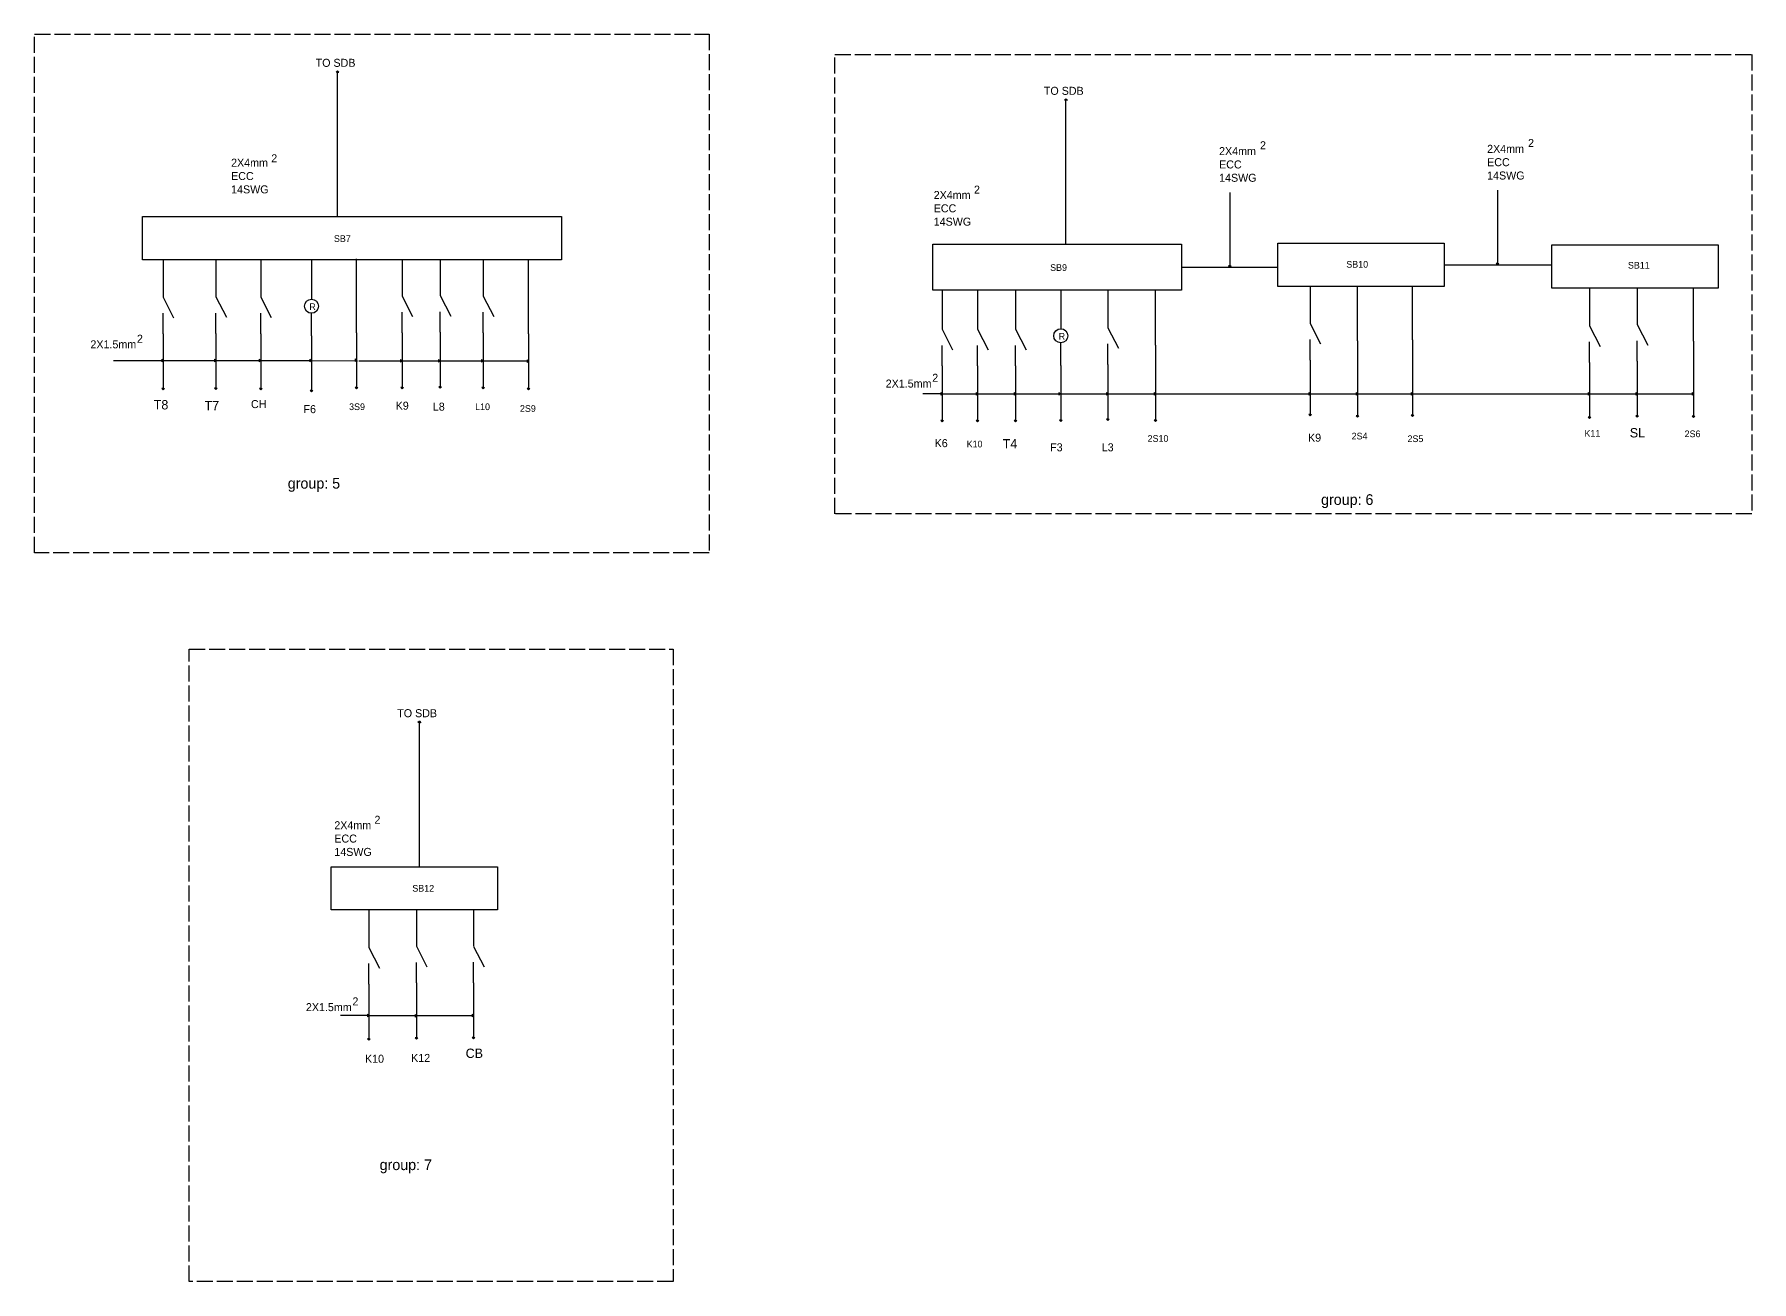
# Model space of a CAD drawing. Header units: millimetres. Extents: x 929 to 3631, y 461 to 1400.
# Drawn here: x 2343 to 3631, y 461 to 1397 of the extents above; entities that cross this region are included whole.
import ezdxf

# ---------------------------------------------------------------- set-up
doc = ezdxf.new("R2010")
doc.units = ezdxf.units.MM
doc.linetypes.add('ACAD_ISO02W100', pattern=[15, 12, -3])

msp = doc.modelspace()

# ---------------------------------------------------------------- linework, layer by layer
for p, q in [((2570.4, 1369.3), (2569.4, 1368.3)), ((2570.4, 1368.3), (2569.4, 1368.3)), ((2571.4, 1368.3), (2570.4, 1369.3)), ((2570.4, 1260.1), (2570.4, 1368.3)), ((2570.4, 1368.3), (2571.4, 1368.3)), ((3116.6, 1348.4), (3115.5, 1347.4)), ((3116.6, 1347.3), (3115.5, 1347.4)), ((3116.6, 1348.4), (3117.7, 1347.2)), ((3116.6, 1239.2), (3116.6, 1347.3)), ((3117.7, 1347.2), (3116.6, 1347.3)), ((3239.4, 1278.1), (3239.4, 1223)), ((3440.3, 1279.8), (3440.3, 1224.7)), ((2439.5, 1227.5), (2439.5, 1199.5)), ((2479.1, 1227.5), (2479.1, 1199.8)), ((2512.7, 1227.5), (2512.7, 1199.6)), ((2550.8, 1227.2), (2550.8, 1198.1)), ((2584.6, 1188.2), (2584.6, 1228.2)), ((2618.7, 1227.5), (2618.7, 1200.3)), ((2647.3, 1227.5), (2647.3, 1200.8)), ((2679.6, 1227.5), (2679.6, 1200.4)), ((2713.6, 1187.6), (2713.6, 1227.5)), ((3400.1, 1223.7), (3481, 1223.7)), ((3440.3, 1224.7), (3439.3, 1224.7)), ((3439.3, 1224.7), (3440.3, 1223.7)), ((3440.3, 1224.7), (3441.3, 1224.7)), ((3440.3, 1223.7), (3441.3, 1224.7)), ((3203.3, 1222), (3275.4, 1222)), ((3239.4, 1223), (3238.4, 1223)), ((3238.4, 1223), (3239.4, 1222)), ((3239.4, 1223), (3240.4, 1223)), ((3239.4, 1222), (3240.4, 1223)), ((2439.5, 1199.5), (2447.4, 1184.2)), ((2479.1, 1199.8), (2487, 1184.5)), ((2512.7, 1199.6), (2520.6, 1184.3)), ((2618.7, 1200.3), (2626.6, 1185)), ((2647.3, 1200.8), (2655.2, 1185.4)), ((2679.6, 1200.4), (2687.5, 1185)), ((3023.7, 1204.9), (3023.7, 1175.5)), ((3050.3, 1204.9), (3050.3, 1175.5)), ((3078.8, 1204.9), (3078.8, 1175.5)), ((3112.7, 1205), (3112.7, 1175.9)), ((3148, 1204.9), (3148, 1176.7)), ((3183.8, 1163.6), (3183.8, 1204.9)), ((3299.6, 1207.5), (3299.6, 1179.9)), ((3335.3, 1166.9), (3335.3, 1207.5)), ((3376.4, 1167.6), (3376.4, 1207.5)), ((3509.3, 1206.3), (3509.3, 1178)), ((3545, 1206.3), (3545, 1179)), ((3587.3, 1166.7), (3587.3, 1206.3)), ((2439.5, 1172), (2439.5, 1187.5)), ((2479.1, 1172.3), (2479.1, 1187.7)), ((2512.7, 1172.1), (2512.7, 1187.6)), ((2550.8, 1170.5), (2550.8, 1187.5)), ((2584.6, 1172.8), (2584.6, 1188.2)), ((2618.7, 1172.8), (2618.7, 1188.3)), ((2647.3, 1173.3), (2647.3, 1188.7)), ((2679.6, 1172.8), (2679.6, 1188.3)), ((2713.6, 1172.1), (2713.6, 1187.6)), ((2439.5, 1172), (2439.5, 1131.1)), ((2479.1, 1172.3), (2479.1, 1131.3)), ((2512.7, 1172.1), (2512.7, 1131.2)), ((2584.6, 1172.8), (2584.6, 1131.9)), ((2618.7, 1172.8), (2618.7, 1131.9)), ((2647.3, 1173.3), (2647.3, 1132.3)), ((2679.6, 1172.8), (2679.6, 1131.9)), ((2713.6, 1172.1), (2713.6, 1131.2)), ((3023.7, 1175.5), (3031.6, 1160.1)), ((3050.3, 1175.5), (3058.2, 1160.1)), ((3078.8, 1175.5), (3086.7, 1160.1)), ((3148, 1176.7), (3155.9, 1161.3)), ((3299.6, 1179.9), (3307.5, 1164.6)), ((3509.3, 1178), (3517.2, 1162.7)), ((3545, 1179), (3552.9, 1163.6)), ((2550.8, 1170.5), (2550.8, 1129.6)), ((3023.7, 1148), (3023.7, 1163.4)), ((3050.3, 1148), (3050.3, 1163.4)), ((3078.8, 1148), (3078.8, 1163.4)), ((3112.7, 1148.3), (3112.7, 1165.3)), ((3148, 1149.2), (3148, 1164.6)), ((3183.8, 1163.6), (3183.8, 1148.2)), ((3299.6, 1152.4), (3299.6, 1167.9)), ((3335.3, 1166.9), (3335.3, 1151.5)), ((3376.4, 1167.6), (3376.4, 1152.1)), ((3509.3, 1150.5), (3509.3, 1166)), ((3545, 1151.5), (3545, 1166.9)), ((3587.3, 1166.7), (3587.3, 1151.3)), ((2402.3, 1152.2), (2438.5, 1152.1)), ((2438.5, 1153.1), (2438.5, 1151.1)), ((2438.5, 1153.1), (2439.5, 1152.1)), ((2439.5, 1152.1), (2438.5, 1151.1)), ((2439.4, 1152.1), (2478, 1152.1)), ((2478, 1153.1), (2478, 1151.1)), ((2478, 1153.1), (2479, 1152.1)), ((2479, 1152.1), (2478, 1151.1)), ((2479, 1152.1), (2511.6, 1152)), ((2511.6, 1153), (2511.6, 1151)), ((2511.6, 1153), (2512.6, 1152)), ((2512.6, 1152), (2511.6, 1151)), ((2512.6, 1152), (2549.6, 1152)), ((2549.6, 1153.1), (2549.6, 1151.1)), ((2549.6, 1153.1), (2550.6, 1152.1)), ((2550.6, 1152.1), (2549.6, 1151.1)), ((2550.5, 1152), (2585.4, 1151.9)), ((2583.5, 1153.4), (2583.5, 1151.4)), ((2583.5, 1153.4), (2584.5, 1152.4)), ((2584.5, 1152.4), (2583.5, 1151.4)), ((2584.4, 1152.5), (2584.6, 1152.5)), ((2586.4, 1151.9), (2617.6, 1151.9)), ((2617.6, 1152.9), (2617.6, 1150.9)), ((2617.6, 1152.9), (2618.6, 1151.9)), ((2618.6, 1151.9), (2617.6, 1150.9)), ((2618.6, 1151.9), (2646.1, 1151.9)), ((2646.1, 1152.9), (2646.1, 1150.9)), ((2646.1, 1152.9), (2647.1, 1151.9)), ((2647.1, 1151.9), (2646.1, 1150.9)), ((2647, 1151.9), (2678.4, 1151.8)), ((2678.4, 1152.9), (2678.4, 1150.9)), ((2678.4, 1152.9), (2679.4, 1151.9)), ((2679.4, 1151.9), (2678.4, 1150.9)), ((2679.4, 1151.8), (2712.4, 1151.8)), ((2712.4, 1152.7), (2712.4, 1150.7)), ((2712.4, 1152.7), (2713.4, 1151.7)), ((2713.4, 1151.7), (2712.4, 1150.7)), ((2713.4, 1151.8), (2713.6, 1151.8)), ((3023.7, 1148), (3023.7, 1107)), ((3050.3, 1148), (3050.3, 1107)), ((3078.8, 1148), (3078.8, 1107)), ((3112.7, 1148.3), (3112.7, 1107.4)), ((3148, 1149.2), (3148, 1108.2)), ((3183.8, 1148.2), (3183.8, 1107.2)), ((3299.6, 1152.4), (3299.6, 1111.5)), ((3335.3, 1151.5), (3335.3, 1110.5)), ((3376.4, 1152.1), (3376.4, 1111.2)), ((3509.3, 1150.5), (3509.3, 1109.6)), ((3545, 1151.5), (3545, 1110.5)), ((3587.3, 1151.3), (3587.3, 1110.3)), ((2439.5, 1131.1), (2438.5, 1131.1)), ((2438.5, 1131.1), (2439.5, 1130.1)), ((2439.5, 1131.1), (2440.5, 1131.1)), ((2439.5, 1130.1), (2440.5, 1131.1)), ((2479.1, 1131.3), (2478.1, 1131.3)), ((2478.1, 1131.3), (2479.1, 1130.3)), ((2479.1, 1131.3), (2480.1, 1131.3)), ((2479.1, 1130.3), (2480.1, 1131.3)), ((2512.7, 1131.2), (2511.7, 1131.2)), ((2511.7, 1131.2), (2512.7, 1130.2)), ((2512.7, 1131.2), (2513.7, 1131.2)), ((2512.7, 1130.2), (2513.7, 1131.2)), ((2550.8, 1129.6), (2549.8, 1129.6)), ((2549.8, 1129.6), (2550.8, 1128.6)), ((2550.8, 1129.6), (2551.8, 1129.6)), ((2550.8, 1128.6), (2551.8, 1129.6)), ((2584.6, 1131.9), (2583.6, 1131.9)), ((2583.6, 1131.9), (2584.6, 1130.9)), ((2584.6, 1131.9), (2585.6, 1131.9)), ((2584.6, 1130.9), (2585.6, 1131.9)), ((2618.7, 1131.9), (2617.7, 1131.9)), ((2617.7, 1131.9), (2618.7, 1130.9)), ((2618.7, 1131.9), (2619.7, 1131.9)), ((2618.7, 1130.9), (2619.7, 1131.9)), ((2647.3, 1132.3), (2646.3, 1132.3)), ((2646.3, 1132.3), (2647.3, 1131.3)), ((2647.3, 1132.3), (2648.3, 1132.3)), ((2647.3, 1131.3), (2648.3, 1132.3)), ((2679.6, 1131.9), (2678.6, 1131.9)), ((2678.6, 1131.9), (2679.6, 1130.9)), ((2679.6, 1131.9), (2680.6, 1131.9)), ((2679.6, 1130.9), (2680.6, 1131.9)), ((2713.6, 1131.2), (2712.6, 1131.2)), ((2712.6, 1131.2), (2713.6, 1130.2)), ((2713.6, 1131.2), (2714.6, 1131.2)), ((2713.6, 1130.2), (2714.6, 1131.2)), ((3022.7, 1127.1), (3009.3, 1127.1)), ((3022.7, 1128.1), (3022.7, 1126.1)), ((3022.7, 1128.1), (3023.7, 1127.1)), ((3023.7, 1127.1), (3022.7, 1126.1)), ((3023.7, 1127.1), (3049.3, 1127.1)), ((3049.3, 1128.1), (3049.3, 1126.1)), ((3049.3, 1128.1), (3050.3, 1127.1)), ((3050.3, 1127.1), (3049.3, 1126.1)), ((3050.3, 1127.1), (3077.8, 1127.1)), ((3077.8, 1128.1), (3077.8, 1126.1)), ((3077.8, 1128.1), (3078.8, 1127.1)), ((3078.8, 1127.1), (3077.8, 1126.1)), ((3078.8, 1127.1), (3111.3, 1127.1)), ((3111.3, 1128.1), (3111.3, 1126.1)), ((3111.3, 1128.1), (3112.3, 1127.1)), ((3112.3, 1127.1), (3111.3, 1126.1)), ((3112.3, 1127.1), (3147, 1127.1)), ((3147, 1128.1), (3147, 1126.1)), ((3147, 1128.1), (3148, 1127.1)), ((3148, 1127.1), (3147, 1126.1)), ((3147.9, 1127.1), (3161.1, 1127.1)), ((3161.1, 1127.1), (3182.7, 1127.1)), ((3182.7, 1128.1), (3182.7, 1126.1)), ((3182.7, 1128.1), (3183.7, 1127.1)), ((3183.7, 1127.1), (3182.7, 1126.1)), ((3183.7, 1127.1), (3183.8, 1127.1)), ((3183.8, 1127.1), (3298.6, 1127.1)), ((3298.6, 1128.1), (3298.6, 1126.1)), ((3298.6, 1128.1), (3299.6, 1127.1)), ((3299.6, 1127.1), (3298.6, 1126.1)), ((3299.5, 1127.1), (3334.3, 1127.1)), ((3299.5, 1127.1), (3299.6, 1127.1)), ((3334.3, 1128.1), (3334.3, 1126.1)), ((3334.3, 1128.1), (3335.3, 1127.1)), ((3335.3, 1127.1), (3334.3, 1126.1)), ((3335.3, 1127.1), (3375.4, 1127.1)), ((3335.3, 1127), (3335.4, 1127)), ((3375.4, 1128.1), (3375.4, 1126.1)), ((3375.4, 1128.1), (3376.4, 1127.1)), ((3376.4, 1127.1), (3375.4, 1126.1)), ((3376.4, 1127.1), (3508.3, 1127.1)), ((3376.4, 1127.1), (3376.5, 1127.1)), ((3508.3, 1128.1), (3508.3, 1126.1)), ((3508.3, 1128.1), (3509.3, 1127.1)), ((3509.3, 1127.1), (3508.3, 1126.1)), ((3509.3, 1127.1), (3544, 1127.1)), ((3509.3, 1127.1), (3509.4, 1127.1)), ((3544, 1128.1), (3544, 1126.1)), ((3544, 1128.1), (3545, 1127.1)), ((3545, 1127.1), (3544, 1126.1)), ((3544.9, 1127), (3545, 1127)), ((3545, 1127.1), (3586.3, 1127.1)), ((3586.3, 1128.1), (3586.3, 1126.1)), ((3586.3, 1128.1), (3587.3, 1127.1)), ((3587.3, 1127.1), (3586.3, 1126.1)), ((3587.3, 1127.1), (3587.3, 1127.1)), ((3587.3, 1127), (3587.3, 1127)), ((3148, 1108.2), (3147, 1108.2)), ((3147, 1108.2), (3148, 1107.2)), ((3148, 1108.2), (3149, 1108.2)), ((3148, 1107.2), (3149, 1108.2)), ((3299.6, 1111.5), (3298.6, 1111.5)), ((3298.6, 1111.5), (3299.6, 1110.5)), ((3299.6, 1111.5), (3300.6, 1111.5)), ((3299.6, 1110.5), (3300.6, 1111.5)), ((3335.3, 1110.5), (3334.3, 1110.5)), ((3334.3, 1110.5), (3335.3, 1109.5)), ((3335.3, 1110.5), (3336.3, 1110.5)), ((3335.3, 1109.5), (3336.3, 1110.5)), ((3376.4, 1111.2), (3375.4, 1111.2)), ((3375.4, 1111.2), (3376.4, 1110.2)), ((3376.4, 1111.2), (3377.4, 1111.2)), ((3376.4, 1110.2), (3377.4, 1111.2)), ((3509.3, 1109.6), (3508.3, 1109.6)), ((3508.3, 1109.6), (3509.3, 1108.6)), ((3509.3, 1109.6), (3510.3, 1109.6)), ((3509.3, 1108.6), (3510.3, 1109.6)), ((3545, 1110.5), (3544, 1110.5)), ((3544, 1110.5), (3545, 1109.5)), ((3545, 1110.5), (3546, 1110.5)), ((3545, 1109.5), (3546, 1110.5)), ((3587.3, 1110.3), (3586.3, 1110.3)), ((3586.3, 1110.3), (3587.3, 1109.3)), ((3587.3, 1110.3), (3588.3, 1110.3)), ((3587.3, 1109.3), (3588.3, 1110.3)), ((3023.7, 1107), (3022.7, 1107)), ((3022.7, 1107), (3023.7, 1106)), ((3023.7, 1107), (3024.7, 1107)), ((3023.7, 1106), (3024.7, 1107)), ((3050.3, 1107), (3049.3, 1107)), ((3049.3, 1107), (3050.3, 1106)), ((3050.3, 1107), (3051.3, 1107)), ((3050.3, 1106), (3051.3, 1107)), ((3078.8, 1107), (3077.8, 1107)), ((3077.8, 1107), (3078.8, 1106)), ((3078.8, 1107), (3079.8, 1107)), ((3078.8, 1106), (3079.8, 1107)), ((3112.7, 1107.4), (3111.7, 1107.4)), ((3111.7, 1107.4), (3112.7, 1106.4)), ((3112.7, 1107.4), (3113.7, 1107.4)), ((3112.7, 1106.4), (3113.7, 1107.4)), ((3183.7, 1107.3), (3182.7, 1107.3)), ((3182.7, 1107.3), (3183.7, 1106.3)), ((3183.7, 1107.3), (3184.7, 1107.3)), ((3183.7, 1106.3), (3184.7, 1107.3)), ((2631.7, 881.7), (2630.6, 880.7)), ((2631.7, 880.6), (2630.6, 880.7)), ((2631.7, 881.7), (2632.8, 880.5)), ((2631.7, 772.5), (2631.7, 880.6)), ((2632.8, 880.5), (2631.7, 880.6)), ((2593.9, 740.1), (2593.9, 711.8)), ((2629.5, 740.1), (2629.5, 712.8)), ((2672.3, 740.1), (2672.3, 712.8)), ((2593.9, 711.8), (2601.8, 696.5)), ((2629.5, 712.8), (2637.4, 697.4)), ((2672.3, 712.7), (2680.2, 697.4)), ((2593.9, 684.3), (2593.9, 699.8)), ((2629.5, 685.3), (2629.5, 700.7)), ((2672.3, 685.3), (2672.3, 700.8)), ((2593.9, 684.3), (2593.9, 643.4)), ((2629.5, 685.3), (2629.5, 644.3)), ((2672.3, 685.3), (2672.3, 644.4)), ((2592.9, 660.9), (2572.6, 661)), ((2592.9, 661.9), (2592.9, 659.9)), ((2592.9, 661.9), (2593.9, 660.9)), ((2593.9, 660.9), (2592.9, 659.9)), ((2593.8, 660.9), (2628.5, 660.9)), ((2593.8, 660.9), (2593.9, 660.9)), ((2628.5, 661.8), (2628.5, 659.8)), ((2628.5, 661.8), (2629.5, 660.8)), ((2629.5, 660.8), (2628.5, 659.8)), ((2629.5, 660.9), (2670.8, 660.9)), ((2629.5, 660.8), (2629.5, 660.8)), ((2671.3, 661.9), (2671.3, 659.9)), ((2671.3, 661.9), (2672.3, 660.9)), ((2672.3, 660.9), (2671.3, 659.9)), ((2672.3, 660.9), (2672.3, 660.9)), ((2629.5, 644.3), (2628.5, 644.3)), ((2628.5, 644.3), (2629.5, 643.3)), ((2629.5, 644.3), (2630.5, 644.3)), ((2629.5, 643.3), (2630.5, 644.3)), ((2672.3, 644.4), (2671.3, 644.4)), ((2671.3, 644.4), (2672.3, 643.4)), ((2672.3, 644.4), (2673.3, 644.4)), ((2672.3, 643.4), (2673.3, 644.4)), ((2593.9, 643.4), (2592.9, 643.4)), ((2592.9, 643.4), (2593.9, 642.4)), ((2593.9, 643.4), (2594.9, 643.4)), ((2593.9, 642.4), (2594.9, 643.4))]:
    msp.add_line(p, q)
at = {"linetype": 'ACAD_ISO02W100'}
for points in [[(2343, 1396.7), (2849, 1396.7), (2849, 1007.9), (2343, 1007.9)], [(2943.3, 1381.5), (3630.8, 1381.5), (3630.8, 1037.2), (2943.3, 1037.2)], [(2459, 935.7), (2821.9, 935.7), (2821.9, 461.4), (2459, 461.4)]]:
    msp.add_lwpolyline(points, close=True, dxfattribs=at)
for points in [[(2424.1, 1260.1), (2738.3, 1260.1), (2738.3, 1227.5), (2424.1, 1227.5)], [(3016.8, 1239.2), (3203.3, 1239.2), (3203.3, 1204.9), (3016.8, 1204.9)], [(3275.4, 1240), (3400.1, 1240), (3400.1, 1207.5), (3275.4, 1207.5)], [(3481, 1238.7), (3605.7, 1238.7), (3605.7, 1206.3), (3481, 1206.3)], [(2565.5, 772.5), (2690.2, 772.5), (2690.2, 740.1), (2565.5, 740.1)]]:
    msp.add_lwpolyline(points, close=True)
for centre in [(2550.8, 1192.8), (3112.7, 1170.6)]:
    msp.add_circle(centre, 5.27)

# ---------------------------------------------------------------- texts
at = {"attachment_point": 1}
for s, insert, char_height, width in [('TO SDB', (2553.9, 1378.3), 6, 36.319), ('TO SDB', (3100, 1357.3), 6, 36.319), ('2', (3262.1, 1316.5), 6, 36.319), ('2X4mm\\PECC\\P14SWG', (3432.4, 1313.8), 6, 36.319), ('2', (3463.1, 1318.2), 6, 36.319), ('2X4mm\\PECC\\P14SWG', (2490.5, 1303.4), 6, 36.319), ('2', (2520.6, 1306.7), 6, 36.319), ('2X4mm\\PECC\\P14SWG', (3231.4, 1312.1), 6, 36.319), ('2X4mm\\PECC\\P14SWG', (3017.4, 1279.2), 6, 36.319), ('2', (3047.6, 1283.2), 6, 36.319), ('SB7', (2567.6, 1246), 5, 9.037), ('SB9', (3104.7, 1224.3), 5, 9.037), ('SB10', (3326.8, 1226.7), 5, 9.037), ('SB11', (3538, 1226), 5, 9.037), ('R', (2549.2, 1194.9), 5, 9.037), ('R', (3111.1, 1172.7), 5, 9.037), ('2X1.5mm', (2385, 1167.2), 6, 36.319), ('2', (2419.9, 1171.4), 6, 36.319), ('2X1.5mm', (2981.4, 1137.8), 6, 36.319), ('2', (3016.3, 1142.1), 6, 36.319), ('T8', (2432.5, 1122.4), 7, 9.037), ('T7', (2470.6, 1121.8), 7, 9.037), ('CH', (2505.4, 1122.4), 6, 9.037), ('K9', (2613.9, 1121.2), 6, 9.037), ('L8', (2641.8, 1120.5), 6, 9.037), ('F6', (2544.8, 1118.6), 6, 9.037), ('3S9', (2579, 1119.9), 5, 9.037), ('L10', (2673.5, 1119.9), 5, 9.037), ('2S9', (2707.1, 1118.6), 5, 9.037), ('2S10', (3177.8, 1096.1), 5, 9.037), ('K9', (3298.1, 1097.2), 6, 9.037), ('2S4', (3330.8, 1097.9), 5, 9.037), ('2S5', (3372.7, 1095.9), 5, 9.037), ('K11', (3505.4, 1099.9), 5, 9.037), ('SL', (3539.4, 1101.4), 7, 9.037), ('2S6', (3580.5, 1099.6), 5, 9.037), ('K6', (3018.1, 1093.1), 6, 9.037), ('K10', (3042.1, 1091.9), 5, 9.037), ('T4', (3069.1, 1093.1), 7, 9.037), ('F3', (3104.7, 1090), 6, 9.037), ('L3', (3143.4, 1090), 6, 9.037), ('group: 5', (2533, 1064), 8, 139.268), ('group: 6', (3307.9, 1051.8), 8, 139.268), ('TO SDB', (2615.1, 890.6), 6, 36.319), ('2X4mm\\PECC\\P14SWG', (2567.9, 806.6), 6, 36.319), ('2', (2598, 810.7), 6, 36.319), ('SB12', (2626.4, 758.8), 5, 9.037), ('2X1.5mm', (2546.6, 670.2), 6, 36.319), ('2', (2581.5, 674.5), 6, 36.319), ('K10', (2590.9, 631.5), 6, 9.037), ('K12', (2625.5, 632.1), 6, 9.037), ('CB', (2666.4, 636.1), 7, 9.037), ('group: 7', (2601.9, 553), 8, 139.268)]:
    msp.add_mtext(s, dxfattribs=dict(at, insert=insert, char_height=char_height, width=width))

doc.saveas('drawing.dxf')
